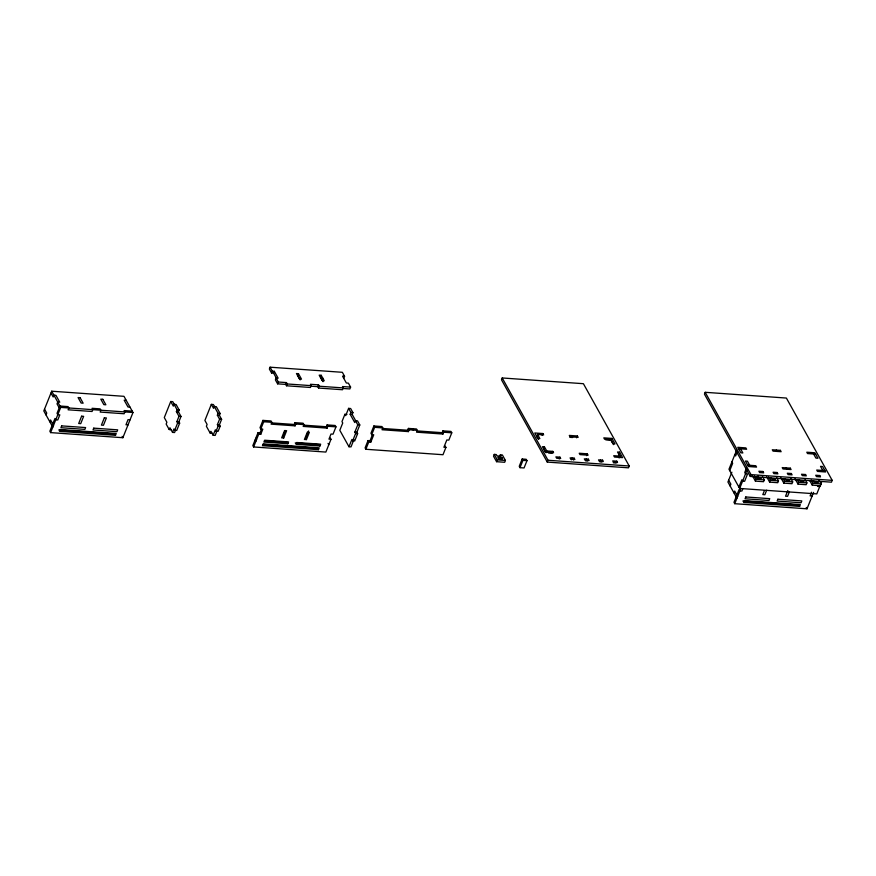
<?xml version="1.0" encoding="UTF-8"?>
<svg xmlns="http://www.w3.org/2000/svg" width="876" height="876" viewBox="0 0 876 876"><rect width="100%" height="100%" fill="white"/><g stroke="black" fill="none" stroke-linecap="round" stroke-linejoin="round"><path stroke-width="1.31" d="M132.221 411.14L124.107 410.559L124.863 411.928L124.129 413.757L100.182 412.07L100.915 410.242L100.149 408.873L92.035 408.293L92.79 409.661L92.068 411.49L68.109 409.804L68.843 407.975L68.076 406.595L59.962 406.026L57.028 413.33L57.794 414.709L59.82 414.852L57.772 419.965L55.735 419.823L54.98 418.454L49.844 431.233L50.611 432.613L122.87 437.715L132.988 412.508L123.976 396.324L51.717 391.211L43.8 410.943L52.812 427.127M46.012 414.917L46.746 413.089L44.534 409.114M49.833 421.783L50.567 419.954L53.545 425.298M50.611 432.613L60.718 407.395L51.717 391.211M115.49 435.317L116.223 433.489L60.192 429.525L59.458 431.353L115.49 435.317L114.723 433.949L58.703 429.985M174.718 405.15L172.769 401.646L170.743 401.504L164.294 417.578L166.889 422.243L166.155 424.072L169.21 429.558L171.247 429.7M175.496 430.225L174.576 432.536L172.539 432.394L173.93 428.922L174.696 430.302L176.722 430.445L179.657 423.13L178.89 421.761L181.014 416.461L178.419 411.797L179.153 409.968L176.098 404.482L174.072 404.34L173.339 406.168L170.743 401.504M169.21 429.558L169.944 427.729L172.539 432.394M174.696 430.302L177.631 422.988L176.864 421.619L178.989 416.319L176.394 411.654L177.127 409.826L174.072 404.34M214.478 406.508L213.372 404.515L211.335 404.373L204.896 420.458L207.108 424.433L206.375 426.262L210.196 433.116L212.222 433.259M216.93 431.025L215.167 435.416L213.142 435.273L215.332 429.787L216.098 431.156L218.135 431.299L220.183 426.185L219.416 424.816L221.617 419.33L219.405 415.355L220.139 413.527L216.317 406.672L214.291 406.53L213.558 408.358L211.335 404.373M210.196 433.116L210.919 431.288L213.142 435.273M216.098 431.156L218.157 426.043L217.39 424.674L219.591 419.188L217.368 415.213L218.102 413.384L214.291 406.53M343.83 378.114L344.564 376.286L342.352 372.3L270.093 367.197L269.359 369.026L271.571 373.001L273.597 373.143L276.783 378.859M271.571 373.001L272.305 371.172L270.093 367.197M273.597 373.143L274.33 371.315L272.305 371.172M274.33 371.315L278.152 378.18L276.115 378.038L275.382 379.855L277.604 383.841L285.718 384.411L286.485 385.779L310.433 387.477L311.166 385.648L310.411 384.279L318.525 384.849L319.291 386.228L318.557 388.046L342.505 389.743L343.239 387.915L342.483 386.546L350.597 387.115L349.863 388.944L343.096 388.473M257.96 432.799L258.727 434.167L260.752 434.321L259.997 432.941L257.96 432.799L252.835 445.588L253.602 446.957L325.861 452.071L330.986 439.281L330.23 437.912M330.986 439.281L328.96 439.139L331.008 434.025L333.044 434.167L335.968 426.864L335.212 425.484L327.087 424.915L327.854 426.284L327.12 428.112L303.173 426.415L303.906 424.586L303.14 423.217L295.015 422.648L295.781 424.017L295.048 425.845L271.1 424.148L271.834 422.32L271.067 420.951L262.942 420.381L260.019 427.685L260.774 429.054L262.811 429.196L260.752 434.321M277.604 383.841L278.338 382.013L276.115 378.038M253.602 446.957L258.727 434.167M260.774 429.054L263.709 421.75L262.942 420.381M259.997 432.941L261.639 428.857M285.718 384.411L286.452 382.582L278.338 382.013M286.485 385.779L287.219 383.962L286.452 382.582M298.464 373.68L301.519 379.166L299.483 379.023L296.438 373.537L298.464 373.68L297.73 375.508L300.172 379.899M285.379 430.543L282.937 436.631L283.704 438L281.667 437.858L284.601 430.554L286.627 430.696L283.704 438M295.048 425.845L294.281 424.477L295.015 422.648M287.865 443.749L288.598 441.92L264.651 440.223L263.917 442.051L287.865 443.749L287.109 442.38L264.486 440.781M321.196 375.289L324.251 380.775L322.226 380.633L319.171 375.147L321.196 375.289L320.463 377.118L323.014 381.684M318.557 388.046L317.791 386.677L318.525 384.849M321.996 379.855L322.729 378.038M308.604 430.937L305.669 438.241L306.436 439.61L304.41 439.467L307.334 432.164L309.37 432.306L306.436 439.61M327.12 428.112L326.354 426.743L327.087 424.915M318.47 449.673L319.203 447.844L263.183 443.88L262.45 445.709L318.47 449.673L317.714 448.293L263.019 444.428M319.937 446.015L320.671 444.187L296.723 442.5L295.989 444.318L319.937 446.015L319.182 444.647L295.223 442.949M346.94 414.447L344.914 414.304L341.979 421.608L342.746 422.977L339.811 430.291L348.976 446.749L351.002 446.891L353.937 439.588M356.116 421.509L352.196 414.447L352.929 412.629L350.641 408.512L348.604 408.369L345.67 415.673L344.914 414.304M348.976 446.749L351.911 439.445L352.667 440.814L354.703 440.956L357.627 433.653L356.871 432.284L359.795 424.97L357.507 420.852L355.481 420.71L354.747 422.539L350.159 414.304L350.893 412.486L348.604 408.369M352.667 440.814L355.601 433.51L354.835 432.131L357.769 424.827L355.481 420.71M368.019 440.584L368.785 441.953L370.822 442.095L370.055 440.727L368.019 440.584L365.095 447.888L365.85 449.268L442.993 454.721L445.917 447.406L445.161 446.037M445.917 447.406L443.891 447.264L446.826 439.96L448.851 440.102L451.786 432.788L451.02 431.419L442.906 430.85L443.661 432.218L442.928 434.047L416.538 432.175L417.272 430.357L416.516 428.977L408.391 428.408L409.158 429.777L408.424 431.605L382.035 429.744L382.768 427.915L382.002 426.546L373.888 425.966L370.953 433.27L371.72 434.649L373.745 434.792L370.822 442.095M365.85 449.268L368.785 441.953M371.72 434.649L374.643 427.335L373.888 425.966M370.055 440.727L372.497 434.638M408.424 431.605L407.658 430.236L408.391 428.408M442.928 434.047L442.172 432.678L442.906 430.85M502.211 377.961L501.477 379.779L547.281 462.09L628.475 467.828L629.209 465.999L583.405 383.699L502.211 377.961L548.015 460.261L547.281 462.09M500.338 454.819L501.105 456.188L497.042 455.903L496.276 454.535L494.25 454.392L493.516 456.21L496.572 461.696L504.685 462.276L505.419 460.447L502.364 454.962L500.338 454.819L499.605 456.648M496.572 461.696L497.305 459.878L494.25 454.392M501.86 457.557L502.627 458.936L498.564 458.641L497.809 457.272L501.86 457.557L501.138 459.385L498.422 459.199M522.162 458.991L519.238 466.306L519.994 467.675L524.056 467.959L526.991 460.656L526.224 459.287L522.162 458.991L522.928 460.371L519.994 467.675M537.568 434.485L539.857 438.602L537.831 438.46L534.776 432.974L542.901 433.543L543.657 434.912L537.568 434.485L536.835 436.314L538.554 439.402M542.167 435.372L542.901 433.543M544.445 446.837L543.711 448.654L546 452.772L546.734 450.943L544.445 446.837L542.408 446.694L545.463 452.18L553.588 452.75L552.822 451.381L546.734 450.943M552.822 451.381L552.088 453.21L548.442 452.947M559.206 458.98L559.939 457.152L555.877 456.867L556.643 458.236L560.706 458.52L559.939 457.152M576.671 437.814L577.404 435.985L569.29 435.416L570.046 436.785L578.171 437.354L577.404 435.985M571.382 459.845L572.116 458.017M573.419 459.988L574.141 458.159L570.09 457.874L570.845 459.243L574.908 459.528L574.141 458.159M586.602 455.64L587.336 453.823L579.211 453.242L579.978 454.611L588.092 455.191L587.336 453.823M586.329 459.013L585.595 460.842L587.621 460.984L588.354 459.166L584.292 458.871L585.058 460.25L589.121 460.535L588.354 459.166M600.531 460.02L599.797 461.849L601.834 461.991L602.568 460.163L598.505 459.878L599.272 461.247L603.323 461.542L602.568 460.163M613.627 444.647L611.185 440.256L611.908 438.427L603.794 437.847L604.56 439.226L610.649 439.653L612.937 443.771L614.963 443.913L611.908 438.427M619.08 457.94L619.814 456.111L617.514 451.994L619.551 452.147L618.817 453.965L620.646 457.261M616.77 461.17L617.536 462.539L613.474 462.254L612.718 460.885L616.77 461.17L616.036 462.999L613.331 462.802M705.191 392.306L704.457 394.134L750.272 476.445L831.466 482.183L832.2 480.355L786.385 398.054L705.191 392.306L751.006 474.617L750.272 476.445M736.596 450.242L728.974 469.251L739.662 488.447L816.793 493.911L821.677 481.723M729.741 470.62L732.664 463.305L731.898 461.937M737.351 451.622L735.599 456.002L734.833 454.633M731.865 472.208L727.923 482.03L736.935 498.214M730.146 486.005L730.88 484.176L728.657 480.201M733.957 492.86L734.69 491.042L737.669 496.385M738.895 487.078L741.83 479.774L742.596 481.143L744.622 481.285L747.557 473.982L745.52 473.839L744.764 472.46L746.516 468.08M739.662 488.447L747.283 469.448M813.596 492.367L807.004 508.803L734.734 503.7L740.844 488.469M742.87 488.611L741.895 491.053L739.87 490.91L739.103 489.531L733.978 502.32L734.734 503.7M762.448 476.577L764.277 479.873L763.554 481.701L755.43 481.121L756.163 479.303L754.335 476.007M761.485 478.362L757.433 478.066L758.408 475.635M764.277 490.943L762.81 494.59L764.847 494.743L766.653 490.21M776.662 477.584L778.49 480.88L777.757 482.709L769.643 482.128L770.376 480.3L768.537 477.015M790.864 478.592L792.703 481.877L791.97 483.705L783.845 483.136L784.578 481.307L783.363 479.117M787.82 490.538L785.542 496.199L787.579 496.342L789.396 491.819M805.077 479.599L806.905 482.884L806.172 484.713L798.058 484.143L798.792 482.315L797.565 480.114M799.613 506.405L800.346 504.576L744.326 500.612L743.593 502.441L799.613 506.405L798.857 505.036L742.826 501.072M819.29 480.595L821.119 483.891L820.385 485.72L812.271 485.14L813.005 483.322L811.165 480.026M811.57 492.213L810.103 495.871L812.129 496.013M819.301 479.938L818.326 482.38L814.264 482.085L813.497 480.716M344.564 376.286L342.538 376.143L346.349 382.998L348.385 383.14L350.597 387.115M287.219 383.962L311.166 385.648M319.291 386.228L343.239 387.915M311.024 386.207L317.791 386.677M350.893 412.486L352.929 412.629M350.159 414.304L352.196 414.447M126.188 400.299L124.162 400.157L127.984 407.011L130.009 407.154M738.534 448.698L746.648 449.268L745.881 447.899L737.767 447.318L740.822 452.815L742.848 452.958L740.559 448.84M815.665 454.151L807.541 453.571L806.785 452.202L814.899 452.772L817.954 458.268L815.928 458.115L813.629 454.009M569.904 437.332L572.608 437.529M605.765 439.872L611.185 440.256M177.127 409.826L179.153 409.968M218.102 413.384L220.139 413.527M176.394 411.654L178.419 411.797M357.769 424.827L359.795 424.97M217.368 415.213L219.405 415.355M374.643 427.335L382.768 427.915M409.158 429.777L417.272 430.357M443.661 432.218L451.786 432.788M382.593 428.463L407.658 430.236M417.096 430.904L442.172 432.678M60.718 407.395L132.988 412.508M263.709 421.75L271.834 422.32M295.781 424.017L303.906 424.586M327.854 426.284L335.968 426.864M178.989 416.319L181.014 416.461M219.591 419.188L221.617 419.33M271.659 422.878L294.281 424.477M303.731 425.145L326.354 426.743M354.835 432.131L356.871 432.284M355.601 433.51L357.627 433.653M176.864 421.619L178.89 421.761M217.39 424.674L219.416 424.816M177.631 422.988L179.657 423.13M130.053 419.812L128.027 419.67L125.969 424.783L128.006 424.926M218.157 426.043L220.183 426.185M619.814 456.111L613.715 455.684L614.481 457.053L622.606 457.633L619.551 452.147M747.688 465.156L755.813 465.725L756.568 467.105L748.454 466.525L745.399 461.039L747.425 461.181L749.725 465.298M824.831 470.609L816.706 470.04L817.472 471.408L825.586 471.978L822.531 466.492L820.505 466.35L822.794 470.467M548.015 460.261L629.209 465.999M751.006 474.617L832.2 480.355M522.928 460.371L526.991 460.656M775.698 479.358L771.636 479.073L770.88 477.705M789.911 480.366L785.849 480.081L785.082 478.712M804.113 481.373L800.062 481.088L799.295 479.709M497.305 459.878L505.419 460.447M756.163 479.303L764.277 479.873M770.376 480.3L778.49 480.88M784.578 481.307L792.703 481.877M798.792 482.315L806.905 482.884M813.005 483.322L821.119 483.891M817.702 486.454L819.728 486.596M809.818 480.749L812.271 485.14M795.003 478.657L798.058 484.143M776.333 450.045L777.1 451.425M786.254 467.883L787.02 469.251M806.238 507.434L807.004 508.803M780.79 477.65L783.845 483.136M766.588 476.643L769.643 482.128M756.667 476.697L757.433 478.066M752.375 475.635L755.43 481.121M412.454 428.692L413.22 430.061M328.029 443.387L328.796 444.767M255.77 438.285L256.526 439.653M255.036 440.113L255.792 441.482M122.114 436.347L122.87 437.715M50.983 393.039L53.195 397.014L53.929 395.185L55.955 395.328L59.776 402.194L57.75 402.051L57.017 403.88L59.229 407.855M61.659 425.878L60.926 427.707L84.884 429.393L85.618 427.565L61.659 425.878M81.61 416.199L78.687 423.513L80.712 423.655L83.647 416.341L81.61 416.199M93.732 428.145L92.998 429.974L116.957 431.66L117.691 429.842L93.732 428.145M104.353 417.808L101.419 425.123L103.445 425.265L106.379 417.951L104.353 417.808M745.794 496.966L745.06 498.783L769.008 500.481L769.741 498.652L745.794 496.966M777.866 499.232L777.132 501.061L801.08 502.747L801.814 500.919L777.866 499.232M80.088 397.693L78.063 397.551L81.118 403.037L83.143 403.19L80.088 397.693M102.821 399.303L100.795 399.16L103.85 404.646L105.876 404.789L102.821 399.303M780.396 450.341L772.271 449.76L773.037 451.14L781.151 451.709L780.396 450.341M790.316 468.167L782.202 467.598L782.958 468.967L791.083 469.547L790.316 468.167M762.919 471.507L758.868 471.222L759.623 472.591L763.686 472.876L762.919 471.507M777.132 472.503L773.07 472.219L773.837 473.598L777.899 473.883L777.132 472.503M791.346 473.511L787.283 473.226L788.05 474.595L792.101 474.891L791.346 473.511M805.548 474.518L801.496 474.234L802.252 475.602L806.314 475.887L805.548 474.518M819.761 475.526L815.698 475.241L816.465 476.61L820.527 476.894L819.761 475.526"/></g></svg>
